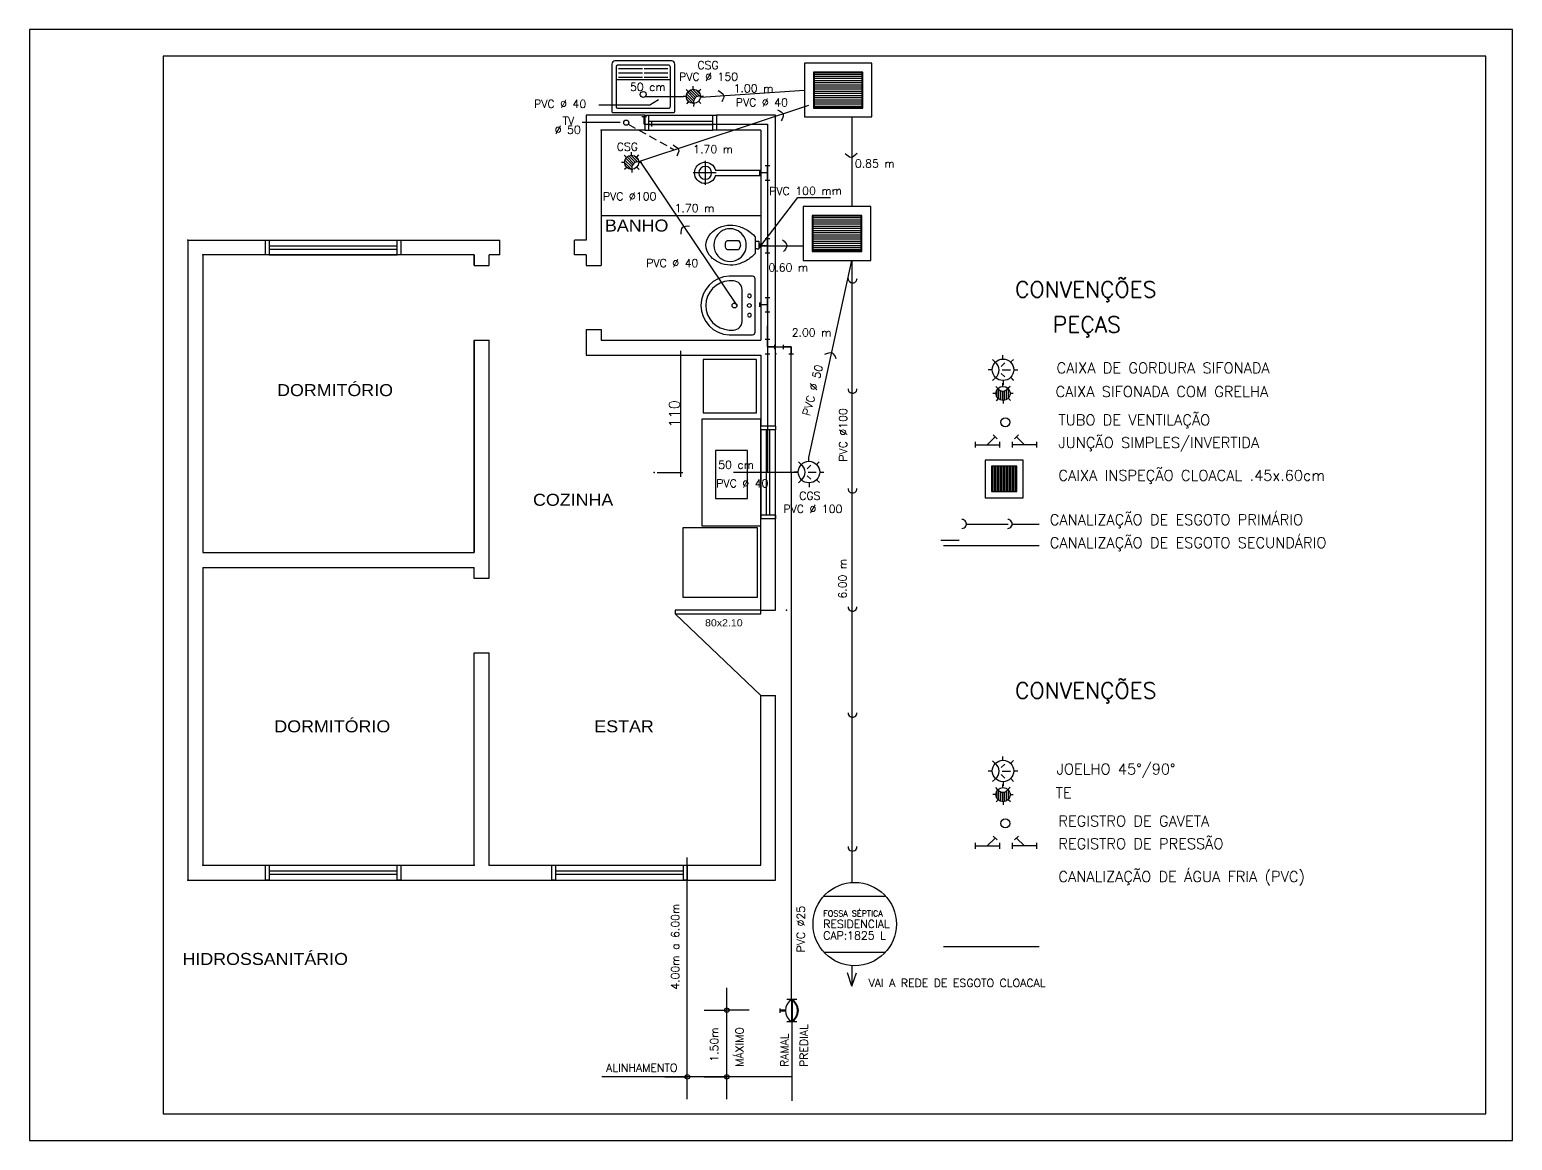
# Model space of a CAD drawing. Extents: x -6702 to 814, y 5971 to 8281.
# Drawn here: x -6695 to -5305, y 5971 to 7013 of the extents above; entities that cross this region are included whole.
import ezdxf

# ---------------------------------------------------------------- set-up
doc = ezdxf.new("R2010")
doc.units = 0
doc.header["$LTSCALE"] = 30
doc.header["$MEASUREMENT"] = 0
for name, pattern in [('ACAD_ISO03W100', [30, 12, -18]), ('DASHED2', [0.375, 0.25, -0.125]), ('TRACEJAD', [1, 0.3, -0.4, 0.3])]:
    doc.linetypes.add(name, pattern=pattern)
doc.layers.get('0').update_dxf_attribs({"color": 1, "linetype": 'CONTINUOUS'})
doc.layers.get('DEFPOINTS').update_dxf_attribs({"linetype": 'CONTINUOUS'})
for name, color, linetype in [('ABERTURAS', 1, 'CONTINUOUS'), ('AGUA', 2, 'CONTINUOUS'), ('BEIRAL', 7, 'TRACEJAD'), ('COTA', 1, 'CONTINUOUS'), ('EQUIP', 7, 'CONTINUOUS'), ('EQUIP_I', 1, 'CONTINUOUS'), ('ESG-CANO', 3, 'CONTINUOUS'), ('ESQUADRIA', 2, 'CONTINUOUS'), ('FOLHA', 7, 'CONTINUOUS'), ('HID1', 7, 'CONTINUOUS'), ('HID3', 2, 'CONTINUOUS'), ('ISOMETRI', 5, 'CONTINUOUS'), ('LINVISTA', 13, 'CONTINUOUS'), ('PAREDE', 6, 'CONTINUOUS'), ('PAREDES', 3, 'CONTINUOUS'), ('REG60-100', 1, 'CONTINUOUS'), ('TEXTOS', 2, 'CONTINUOUS'), ('UNIDADE', 4, 'CONTINUOUS')]:
    doc.layers.add(name, color=color, linetype=linetype)
doc.styles.add('REGUA120', font='simplex.shx')
doc.styles.add('REGUA60', font='simplex.shx')
doc.styles.add('REGUA80', font='simplex.shx')
doc.styles.add('ROMAN', font='ROMAN')

# ---------------------------------------------------------------- blocks, each defined once
blk = doc.blocks.new('A$C4FC90704')
at = {"layer": 'HID1', "linetype": 'Continuous', "ltscale": 2.204724}
for p, q in [((5.9, 29.5), (5.9, 5.9)), ((29.5, 29.5), (5.9, 29.5)), ((7.2, 5.9), (7.2, 29.5)), ((8.6, 5.9), (8.6, 29.5)), ((10, 5.9), (10, 29.5)), ((11.4, 5.9), (11.4, 29.5)), ((12.8, 5.9), (12.8, 29.5)), ((14.2, 5.9), (14.2, 29.5)), ((15.6, 5.9), (15.6, 29.5)), ((17, 5.9), (17, 29.5)), ((18.4, 5.9), (18.4, 29.5)), ((19.8, 5.9), (19.8, 29.5)), ((21.2, 5.9), (21.2, 29.5)), ((22.6, 5.9), (22.6, 29.5)), ((24, 5.9), (24, 29.5)), ((25.4, 5.9), (25.4, 29.5)), ((26.8, 5.9), (26.8, 29.5)), ((28.2, 5.9), (28.2, 29.5)), ((29.5, 5.9), (29.5, 29.5)), ((5.9, 5.9), (29.5, 5.9))]:
    blk.add_line(p, q, dxfattribs=at)
at = {"layer": 'HID3', "linetype": 'Continuous', "ltscale": 2.204724}
for p, q in [((0, 35.4), (0, 0)), ((35.4, 35.4), (0, 35.4)), ((35.4, 0), (35.4, 35.4)), ((0, 0), (35.4, 0))]:
    blk.add_line(p, q, dxfattribs=at)
blk = doc.blocks.new('A$C7C7C5568')
at = {"layer": 'HID1', "linetype": 'Continuous', "ltscale": 3.149606}
for p, q in [((4.8, 14.1), (2.8, 16.1)), ((9.5, 16.2), (9.5, 19.1)), ((14.2, 14.4), (16.3, 16.4)), ((14.4, 14.2), (14.4, 4.9)), ((2.9, 9.5), (0, 9.5)), ((5.1, 4.7), (3.1, 2.7)), ((3.7, 12.5), (3.7, 6.6)), ((5.5, 13.2), (5.5, 4.4)), ((7.3, 11.6), (7.3, 3.3)), ((9.1, 11.6), (9.1, 2.9)), ((9.9, 2.9), (9.9, 0)), ((10.8, 11.6), (10.8, 3)), ((12.6, 12.6), (12.6, 3.6)), ((14.5, 5), (16.6, 2.9)), ((16.2, 10.9), (16.2, 8.2)), ((16.3, 9.7), (19.2, 9.7))]:
    blk.add_line(p, q, dxfattribs=at)
blk.add_arc((9.4, 17.2), 5.54, 213.6462, 329.8203, dxfattribs=at)
at = {"layer": 'HID3', "linetype": 'Continuous', "ltscale": 3.149606}
blk.add_circle((9.7, 9.5), 6.65, dxfattribs=at)
blk = doc.blocks.new('A$C5DCB3E14')
at = {"layer": 'HID1', "linetype": 'Continuous', "ltscale": 3.149606}
for p, q in [((6.6, 21), (4, 23.6)), ((12.3, 17.1), (15.7, 20.5)), ((13.8, 24), (13.8, 27.7)), ((21, 21.1), (23.6, 23.7)), ((24, 14), (27.7, 14)), ((3.7, 13.8), (0, 13.8)), ((6.8, 6.6), (4.1, 4)), ((12.3, 10.6), (15.7, 7.3)), ((13, 13.9), (20.8, 13.9)), ((14, 3.7), (14, 0)), ((21.1, 6.8), (23.7, 4.1))]:
    blk.add_line(p, q, dxfattribs=at)
blk.add_arc((1.3, 13.7), 9, 307.8153, 53.408, dxfattribs=at)
at = {"layer": 'HID3', "linetype": 'Continuous', "ltscale": 3.149606}
blk.add_circle((13.9, 14), 10.1, dxfattribs=at)
blk = doc.blocks.new('SACHS__2')
at = {"layer": 'EQUIP', "color": 0, "linetype": 'ByBlock'}
for p, q in [((42.3, 2.4), (0, 2.4)), ((0, 2.4), (0, -2.4)), ((42.3, -2.4), (0, -2.4))]:
    blk.add_line(p, q, dxfattribs=at)
blk.add_arc((52, 0), 10, 193.8865, 166.1135, dxfattribs=at)
at = {"layer": 'EQUIP_I'}
for p, q in [((41.6, 0), (63.2, 0)), ((52, 11.2), (52, -11.2))]:
    blk.add_line(p, q, dxfattribs=at)
blk.add_circle((52, 0), 6, dxfattribs=at)
blk = doc.blocks.new('SAL60CS2')
at = {"layer": 'EQUIP', "color": 0, "linetype": 'ByBlock'}
blk.add_lwpolyline([(-27.5, -24.4), (-27.5, -2.6, -0.369445), (-24.9, 0), (0, 0), (24.9, 0, -0.369445), (27.5, -2.6), (27.5, -24.4, -0.40213), (0, -51, -0.40213)], format="xyb", close=True, dxfattribs=at)
at = {"layer": 'EQUIP_I'}
for points in [[(0, -12.4), (14.9, -12.4, -0.410423), (23, -20.3), (23, -24.4, -0.401806), (0, -46.4, -0.401806), (-23, -24.4), (-23, -20.3, -0.410423), (-14.9, -12.4)], [(0, -3.8, 1), (0, -7.3, 1)], [(0, -21.7, 1), (0, -17.2, 1)]]:
    blk.add_lwpolyline(points, format="xyb", close=True, dxfattribs=at)
for centre in [(-9, -5.5), (9, -5.5)]:
    blk.add_circle(centre, 1.75, dxfattribs=at)
blk = doc.blocks.new('SAP7S__2')
at = {"layer": 'EQUIP', "color": 0, "linetype": 'ByBlock'}
blk.add_lwpolyline([(-4.4, -13), (-6.9, -13), (-7.4, -13, 0.207706), (-8.2, -13.3, 0.059368), (-13.2, -19, 0.082654), (-17.8, -29, 0.104255), (-18.6, -39, 0.107708), (-15.2, -49, 0.088187), (-9, -56, 0.163426), (0, -59, 0.163426), (9, -56, 0.088187), (15.2, -49, 0.107708), (18.6, -39, 0.104255), (17.8, -29, 0.082654), (13.2, -19, 0.059368), (8.2, -13.3, 0.207706), (7.4, -13), (6.9, -13), (4.4, -13, -0.380199), (3.6, -12.2), (3.6, -11.1, -0.087349), (3.7, -10.7, 0.172037), (3.7, -9.8, 0.102747), (3.6, -9.6, 0.167994), (3.1, -9.5), (0, -9.5), (-3.2, -9.5, 0.167994), (-3.6, -9.6, 0.102747), (-3.7, -9.8, 0.172037), (-3.7, -10.7, -0.087349), (-3.6, -11.1), (-3.6, -12.2, -0.380199)], format="xyb", close=True, dxfattribs=at)
at = {"layer": 'EQUIP_I'}
blk.add_line((4.4, -13), (-4.4, -13), dxfattribs=at)
for points in [[(0, -21.2, -0.268395), (13.3, -29, -0.179674), (15.1, -39, -0.170707), (10, -48, -0.179561), (0, -51.7, -0.179561), (-10, -48, -0.170707), (-15.1, -39, -0.179674), (-13.3, -29, -0.268395)], [(-3, -40.3, 0.183333), (3, -40.3, 0.302776), (4.4, -38), (4.4, -28.4, 0.370787), (-4.5, -28.4), (-4.5, -38, 0.302776)]]:
    blk.add_lwpolyline(points, format="xyb", close=True, dxfattribs=at)
blk = doc.blocks.new('SAT13S_2')
at = {"layer": 'EQUIP', "color": 0, "linetype": 'ByBlock'}
blk.add_lwpolyline([(-26.5, -48.5), (26.5, -48.5, 0.414214), (29.5, -45.5), (29.5, -1, 0.414214), (28.5, 0), (-28.5, 0, 0.414214), (-29.5, -1), (-29.5, -45.5, 0.414214)], format="xyb", close=True, dxfattribs=at)
at = {"layer": 'EQUIP_I'}
for points in [[(25.5, -27.7), (25.5, -6, 0.414214), (23.5, -4), (-23.5, -4, 0.414214), (-25.5, -6), (-25.5, -27.7)], [(-25.5, -27.8), (-25.5, -29.7, 0.414214), (-24.5, -30.6), (-23.2, -30.6), (23.1, -30.6), (24.5, -30.6, 0.414214), (25.5, -29.7), (25.5, -27.8)], [(-25.5, -30.5), (-25.5, -42.5, 0.414214), (-23.5, -44.5)], [(-23.5, -44.5), (23.5, -44.5, 0.414214), (25.5, -42.5), (25.5, -30.5, 0.414214)], [(-23.2, -33), (-0.9, -33, 0.414214)], [(-23.2, -37), (-0.9, -37, 0.414214)], [(-23.2, -41), (-0.9, -41, 0.414214)], [(0.8, -33), (23.1, -33, 0.414214)], [(0.8, -37), (23.1, -37, 0.414214)], [(0.8, -41), (23.1, -41, 0.414214)]]:
    blk.add_lwpolyline(points, format="xyb", dxfattribs=at)
blk.add_circle((0, -17), 2.8, dxfattribs=at)
blk = doc.blocks.new('A$C16526772')
at = {"layer": 'AGUA', "linetype": 'Continuous', "ltscale": 6.299213}
for p, q in [((0, 4.7), (0, 8.9)), ((5.1, 13.7), (9.3, 13.7)), ((5.1, 0), (9.3, 0))]:
    blk.add_line(p, q, dxfattribs=at)
at = {"layer": 'AGUA', "linetype": 'Continuous', "ltscale": 2.047244}
blk.add_line((7.2, 6.8), (0.1, 6.8), dxfattribs=at)
at = {"layer": 'HID3'}
blk.add_line((7.2, 0), (7.2, 13.7), dxfattribs=at)
blk.add_arc((-10.8, -24.5), 32, 55.713, 55.8057, dxfattribs=at)

msp = doc.modelspace()

# ---------------------------------------------------------------- linework, layer by layer
at = {"linetype": 'ByBlock', "ltscale": 2}
for p in [(-6546.337, 6815.342), (-6546.337, 6815.342), (-6532.337, 6801.342), (-6532.337, 6801.342), (-6532.337, 6229.342), (-6532.337, 6229.342), (-6277.837, 6229.342), (-6263.837, 6229.342), (-6546.337, 6215.342), (-6546.337, 6215.342)]:
    msp.add_point(p, dxfattribs=at)
at = {"layer": 'ABERTURAS', "ltscale": 2}
for p, q in [((-6277.837, 6498.342), (-6278.637, 6498.342)), ((-6009.337, 6468.342), (-6089.336, 6468.342)), ((-6089.336, 6468.342), (-6089.336, 6465.009)), ((-6089.336, 6465.009), (-6009.337, 6465.009)), ((-6089.336, 6465.009), (-6009.337, 6388.342)), ((-6009.337, 6465.009), (-6009.337, 6468.342)), ((-6009.337, 6465.009), (-6009.337, 6465.009))]:
    msp.add_line(p, q, dxfattribs=at)
at = {"layer": 'AGUA', "linetype": 'Continuous', "ltscale": 6.299213}
for p, q in [((-6120.64, 6931.141), (-6116.429, 6931.141)), ((-6111.691, 6926.024), (-6111.691, 6921.812)), ((-6005.015, 6722.362, -31.587), (-6000.803, 6722.362, -31.587)), ((-5996.065, 6713.034, -31.587), (-5996.065, 6717.245, -31.587)), ((-5987.918, 6713.033, -94.762), (-5987.918, 6717.245, -94.762)), ((-6000.803, 6708.296, -31.587), (-6005.015, 6708.296, -31.587)), ((-5978.695, 6708.296, -94.762), (-5982.906, 6708.296, -94.762))]:
    msp.add_line(p, q, dxfattribs=at)
at = {"layer": 'AGUA', "linetype": 'Continuous', "ltscale": 2.047244}
for p, q in [((-6118.535, 6923.918), (-6118.535, 6931.035)), ((-6002.909, 6715.139, -31.587), (-6002.909, 6722.257, -31.587)), ((-5980.8, 6715.139, -94.762), (-5987.918, 6715.139, -94.762)), ((-5980.8, 6715.139, -94.762), (-5980.8, 6708.296, -94.762))]:
    msp.add_line(p, q, dxfattribs=at)
at = {"layer": 'AGUA', "linetype": 'Continuous', "ltscale": 3.937008}
for p, q in [((-6118.535, 6923.918), (-6002.909, 6923.918)), ((-6002.909, 6923.918, -31.587), (-6002.909, 6597.342, -31.587)), ((-6002.909, 6715.139, 84.233), (-6002.909, 6734.889, 84.233)), ((-6002.909, 6715.139, -31.587), (-5980.8, 6715.139, -31.587)), ((-5980.8, 6597.679, 21.058), (-5980.8, 6715.139, 21.058))]:
    msp.add_line(p, q, dxfattribs=at)
at = {"layer": 'BEIRAL', "color": 1, "linetype": 'ACAD_ISO03W100', "ltscale": 2}
msp.add_line((-6106.251, 6707.342), (-6082.251, 6707.342), dxfattribs=at)
at = {"layer": 'BEIRAL', "color": 1, "linetype": 'Continuous', "ltscale": 2}
for p, q in [((-6084.251, 6593.342), (-6084.251, 6711.342)), ((-6106.251, 6597.342), (-6082.251, 6597.342))]:
    msp.add_line(p, q, dxfattribs=at)
at = {"layer": 'BEIRAL', "color": 1, "linetype": 'ACAD_ISO03W100', "ltscale": 2}
for p in [(-6158.826, 6918.342), (-6084.251, 6707.342), (-6109.251, 6597.342), (-5985.188, 6468.342)]:
    msp.add_point(p, dxfattribs=at)
at = {"layer": 'COTA'}
msp.add_line((-6141.069, 6925.68), (-6176.531, 6925.68), dxfattribs=at)
at = {"layer": 'COTA', "linetype": 'DASHED2'}
msp.add_line((-6133.4, 6923.9), (-6090.315, 6900.005), dxfattribs=at)
at = {"layer": 'COTA', "linetype": 'ByBlock', "ltscale": 2}
msp.add_line((-5995.337, 6557.342, -59.999), (-5995.337, 6553.842, -59.999), dxfattribs=at)
at = {"layer": 'COTA', "ltscale": 2}
for p, q in [((-6470.086, 6229.342), (-6350.088, 6229.342)), ((-6201.586, 6229.342), (-6081.588, 6229.342))]:
    msp.add_line(p, q, dxfattribs=at)
at = {"layer": 'COTA', "linetype": 'Continuous', "ltscale": 3.937008}
for p, q in [((-6078.088, 6009.835, 44.759), (-6078.088, 6236.4, 44.759)), ((-6099.146, 6215.342, 44.759), (-6078.088, 6215.342, 44.759)), ((-6041.106, 6009.835, 44.759), (-6041.106, 6114.345, 44.759)), ((-6062.165, 6093.286, 44.759), (-6041.106, 6093.286, 44.759)), ((-6020.048, 6093.286, 44.759), (-6041.106, 6093.286, 44.759)), ((-5979.516, 6030.893, 44.759), (-6158.193, 6030.893, 44.759)), ((-6099.146, 6030.893, 44.759), (-6078.088, 6030.893, 44.759)), ((-6057.03, 6030.893, 44.759), (-6078.088, 6030.893, 44.759)), ((-6062.165, 6030.893, 44.759), (-6041.106, 6030.893, 44.759)), ((-6020.048, 6030.893, 44.759), (-6041.106, 6030.893, 44.759))]:
    msp.add_line(p, q, dxfattribs=at)
at = {"layer": 'COTA'}
msp.add_circle((-6135.298, 6925.385), 2.41, dxfattribs=at)
at = {"layer": 'DEFPOINTS', "color": 0, "linetype": 'ByBlock', "ltscale": 2}
for p in [(-5995.337, 6932.342), (-6009.337, 6918.342), (-6009.337, 6918.342), (-6172.826, 6815.342), (-6158.826, 6815.342), (-5995.337, 6815.342), (-6277.837, 6801.342), (-6277.837, 6801.342), (-6263.837, 6801.342), (-6263.837, 6801.342), (-6172.826, 6801.342), (-6009.111, 6708.711), (-6009.111, 6708.711), (-5995.111, 6708.711), (-5995.111, 6708.711), (-5985.188, 6707.342), (-6532.337, 6522.342), (-6514.038, 6522.342), (-6513.227, 6522.342), (-6009.337, 6522.342), (-6009.337, 6522.342), (-6532.337, 6508.342), (-6513.227, 6508.342), (-6009.337, 6478.342), (-6009.337, 6478.342), (-6009.337, 6273.603), (-6009.337, 6229.342), (-6009.337, 6229.342), (-5995.337, 6215.342), (-5995.337, 6215.342)]:
    msp.add_point(p, dxfattribs=at)
at = {"layer": 'EQUIP', "color": 0, "linetype": 'ByBlock'}
msp.add_line((-6158.826, 6838.342), (-6009.337, 6838.342), dxfattribs=at)
at = {"layer": 'EQUIP', "linetype": 'Continuous', "ltscale": 3.149606}
for p, q in [((-5975.388, 6103.457, 44.759), (-5984.771, 6103.457, 44.759)), ((-5982.597, 6101.525, 44.759), (-5984.53, 6099.008, 44.759)), ((-5980.079, 6103.457, 44.759), (-5982.597, 6101.525, 44.759)), ((-5980.079, 6082.399, 44.759), (-5980.079, 6103.457, 44.759)), ((-5977.559, 6101.523, 44.759), (-5980.077, 6103.456, 44.759)), ((-5978.235, 6101.523, 44.759), (-5979.778, 6102.708, 44.759)), ((-5979.778, 6102.708, 44.759), (-5979.77, 6083.155, 44.759)), ((-5976.303, 6099.005, 44.759), (-5978.235, 6101.523, 44.759)), ((-5975.628, 6099.005, 44.759), (-5977.559, 6101.523, 44.759)), ((-5991.089, 6090.802, 44.759), (-5991.089, 6095.035, 44.759)), ((-5986.208, 6092.381, 44.759), (-5991.068, 6092.381, 44.759)), ((-5986.145, 6093.456, 44.759), (-5991.004, 6093.456, 44.759)), ((-5985.745, 6096.076, 44.759), (-5986.159, 6092.93, 44.759)), ((-5986.159, 6092.93, 44.759), (-5985.745, 6089.783, 44.759)), ((-5984.53, 6099.008, 44.759), (-5985.745, 6096.076, 44.759)), ((-5985.745, 6089.783, 44.759), (-5984.531, 6086.851, 44.759)), ((-5976.305, 6086.848, 44.759), (-5975.09, 6089.78, 44.759)), ((-5975.089, 6096.073, 44.759), (-5976.303, 6099.005, 44.759)), ((-5975.629, 6086.848, 44.759), (-5974.414, 6089.78, 44.759)), ((-5974.413, 6096.073, 44.759), (-5975.628, 6099.005, 44.759)), ((-5975.09, 6089.78, 44.759), (-5974.675, 6092.927, 44.759)), ((-5974.675, 6092.927, 44.759), (-5975.089, 6096.073, 44.759)), ((-5974.414, 6089.78, 44.759), (-5973.999, 6092.927, 44.759)), ((-5973.999, 6092.927, 44.759), (-5974.413, 6096.073, 44.759)), ((-5975.388, 6082.399, 44.759), (-5984.771, 6082.399, 44.759)), ((-5984.531, 6086.851, 44.759), (-5982.6, 6084.333, 44.759)), ((-5982.6, 6084.333, 44.759), (-5980.082, 6082.4, 44.759)), ((-5980.079, 6082.399, 44.759), (-5977.561, 6084.331, 44.759)), ((-5979.77, 6083.155, 44.759), (-5978.237, 6084.331, 44.759)), ((-5978.237, 6084.331, 44.759), (-5976.305, 6086.848, 44.759)), ((-5977.561, 6084.331, 44.759), (-5975.629, 6086.848, 44.759))]:
    msp.add_line(p, q, dxfattribs=at)
at = {"layer": 'EQUIP_I'}
for points in [[(-6063.273, 6703.409), (-6063.273, 6653.409), (-6013.273, 6653.409), (-6013.273, 6703.409)], [(-6064.337, 6547.342), (-6009.337, 6547.342), (-6009.337, 6647.342), (-6064.337, 6647.342)], [(-6051.541, 6573.068), (-6021.541, 6573.068), (-6021.541, 6618.068), (-6051.541, 6618.068)], [(-6082.222, 6545.55), (-6082.222, 6480.55), (-6012.222, 6480.55), (-6012.222, 6545.55)]]:
    msp.add_lwpolyline(points, close=True, dxfattribs=at)
at = {"layer": 'ESG-CANO', "linetype": 'Continuous', "ltscale": 3.149606}
for p, q in [((-6081.612, 6949.555), (-6117.122, 6949.551)), ((-6065.724, 6949.307), (-5968.364, 6955.972)), ((-6122.576, 6889.336), (-5964.291, 6941.681)), ((-5923.82, 6930.702), (-5923.82, 6846.656)), ((-6122.576, 6889.336), (-6031.664, 6754.001)), ((-6009.337, 6810.045, -37.645), (-5969.39, 6810.045)), ((-5964.224, 6611.505), (-5923.82, 6796.116)), ((-5923.82, 6796.116), (-5923.82, 6212.99)), ((-5927.413, 6779.313), (-5927.27, 6778.222)), ((-5927.27, 6778.222), (-5926.849, 6777.207)), ((-5926.849, 6777.207), (-5926.18, 6776.335)), ((-5926.18, 6776.335), (-5925.308, 6775.665)), ((-5925.308, 6775.665), (-5924.292, 6775.244)), ((-5924.292, 6775.244), (-5923.202, 6775.101)), ((-5923.202, 6775.101), (-5922.112, 6775.244)), ((-5922.112, 6775.244), (-5921.096, 6775.665)), ((-5921.096, 6775.665), (-5920.224, 6776.335)), ((-5920.224, 6776.335), (-5919.554, 6777.207)), ((-5919.554, 6777.207), (-5919.134, 6778.222)), ((-5919.134, 6778.222), (-5918.99, 6779.313)), ((-5927.487, 6675.906), (-5927.343, 6674.816)), ((-5927.343, 6674.816), (-5926.922, 6673.8)), ((-5926.922, 6673.8), (-5926.253, 6672.928)), ((-5926.253, 6672.928), (-5925.381, 6672.259)), ((-5925.381, 6672.259), (-5924.365, 6671.838)), ((-5924.365, 6671.838), (-5923.275, 6671.694)), ((-5923.275, 6671.694), (-5922.185, 6671.838)), ((-5922.185, 6671.838), (-5921.169, 6672.259)), ((-5921.169, 6672.259), (-5920.297, 6672.928)), ((-5920.297, 6672.928), (-5919.627, 6673.8)), ((-5919.627, 6673.8), (-5919.207, 6674.816)), ((-5919.207, 6674.816), (-5919.063, 6675.906)), ((-5974.252, 6597.535), (-6034.776, 6597.535)), ((-5927.487, 6582.442), (-5927.343, 6581.351)), ((-5927.343, 6581.351), (-5926.922, 6580.336)), ((-5926.922, 6580.336), (-5926.253, 6579.463)), ((-5926.253, 6579.463), (-5925.381, 6578.794)), ((-5925.381, 6578.794), (-5924.365, 6578.373)), ((-5924.365, 6578.373), (-5923.275, 6578.23)), ((-5923.275, 6578.23), (-5922.185, 6578.373)), ((-5922.185, 6578.373), (-5921.169, 6578.794)), ((-5921.169, 6578.794), (-5920.297, 6579.463)), ((-5920.297, 6579.463), (-5919.627, 6580.336)), ((-5919.627, 6580.336), (-5919.207, 6581.351)), ((-5919.207, 6581.351), (-5919.063, 6582.442)), ((-5819.667, 6553.248, 0.022), (-5820.757, 6553.391, 0.022)), ((-5819.667, 6553.248), (-5820.757, 6553.391)), ((-5819.667, 6553.248), (-5819.667, 6553.248, 0.022)), ((-5818.651, 6552.827, 0.022), (-5819.667, 6553.248, 0.022)), ((-5818.651, 6552.827), (-5819.667, 6553.248)), ((-5818.651, 6552.827), (-5818.651, 6552.827, 0.022)), ((-5817.779, 6552.158, 0.022), (-5818.651, 6552.827, 0.022)), ((-5817.779, 6552.158), (-5818.651, 6552.827)), ((-5818.651, 6545.532, 0.022), (-5817.779, 6546.201, 0.022)), ((-5818.651, 6545.532), (-5817.779, 6546.201)), ((-5817.779, 6552.158), (-5817.779, 6552.158, 0.022)), ((-5817.11, 6551.285, 0.022), (-5817.779, 6552.158, 0.022)), ((-5817.11, 6551.285), (-5817.779, 6552.158)), ((-5817.779, 6546.201, 0.022), (-5817.11, 6547.074, 0.022)), ((-5817.779, 6546.201), (-5817.11, 6547.074)), ((-5817.779, 6546.201), (-5817.779, 6546.201, 0.022)), ((-5817.11, 6551.285), (-5817.11, 6551.285, 0.022)), ((-5816.689, 6550.269, 0.022), (-5817.11, 6551.285, 0.022)), ((-5816.689, 6550.269), (-5817.11, 6551.285)), ((-5817.11, 6547.074, 0.022), (-5816.689, 6548.089, 0.022)), ((-5817.11, 6547.074), (-5816.689, 6548.089)), ((-5817.11, 6547.074), (-5817.11, 6547.074, 0.022)), ((-5816.689, 6550.269), (-5816.689, 6550.269, 0.022)), ((-5816.546, 6549.18, 0.022), (-5816.689, 6550.269, 0.022)), ((-5816.546, 6549.18), (-5816.689, 6550.269)), ((-5816.689, 6548.089, 0.022), (-5816.546, 6549.18, 0.022)), ((-5816.689, 6548.089), (-5816.546, 6549.18)), ((-5816.689, 6548.089), (-5816.689, 6548.089, 0.022)), ((-5816.546, 6549.18), (-5816.546, 6549.18, 0.022)), ((-5816.016, 6548.958), (-5777.474, 6548.958)), ((-5776.703, 6553.248, 0.022), (-5777.793, 6553.391, 0.022)), ((-5776.703, 6553.248), (-5777.793, 6553.391)), ((-5776.703, 6553.248), (-5776.703, 6553.248, 0.022)), ((-5775.687, 6552.827, 0.022), (-5776.703, 6553.248, 0.022)), ((-5775.687, 6552.827), (-5776.703, 6553.248)), ((-5775.687, 6552.827), (-5775.687, 6552.827, 0.022)), ((-5774.815, 6552.158, 0.022), (-5775.687, 6552.827, 0.022)), ((-5774.815, 6552.158), (-5775.687, 6552.827)), ((-5775.687, 6545.532, 0.022), (-5774.815, 6546.201, 0.022)), ((-5775.687, 6545.532), (-5774.815, 6546.201)), ((-5774.815, 6552.158), (-5774.815, 6552.158, 0.022)), ((-5774.145, 6551.285, 0.022), (-5774.815, 6552.158, 0.022)), ((-5774.145, 6551.285), (-5774.815, 6552.158)), ((-5774.815, 6546.201, 0.022), (-5774.145, 6547.074, 0.022)), ((-5774.815, 6546.201), (-5774.145, 6547.074)), ((-5774.815, 6546.201), (-5774.815, 6546.201, 0.022)), ((-5774.145, 6551.285), (-5774.145, 6551.285, 0.022)), ((-5773.725, 6550.269, 0.022), (-5774.145, 6551.285, 0.022)), ((-5773.725, 6550.269), (-5774.145, 6551.285)), ((-5774.145, 6547.074, 0.022), (-5773.725, 6548.089, 0.022)), ((-5774.145, 6547.074), (-5773.725, 6548.089)), ((-5774.145, 6547.074), (-5774.145, 6547.074, 0.022)), ((-5773.725, 6550.269), (-5773.725, 6550.269, 0.022)), ((-5773.581, 6549.18, 0.022), (-5773.725, 6550.269, 0.022)), ((-5773.581, 6549.18), (-5773.725, 6550.269)), ((-5773.725, 6548.089, 0.022), (-5773.581, 6549.18, 0.022)), ((-5773.725, 6548.089), (-5773.581, 6549.18)), ((-5773.725, 6548.089), (-5773.725, 6548.089, 0.022)), ((-5773.684, 6548.958), (-5748.41, 6548.958)), ((-5773.581, 6549.18), (-5773.581, 6549.18, 0.022)), ((-5840.441, 6533.856), (-5823.382, 6533.856)), ((-5820.757, 6544.968, 0.022), (-5819.667, 6545.111, 0.022)), ((-5820.757, 6544.968), (-5819.667, 6545.111)), ((-5819.667, 6545.111, 0.022), (-5818.651, 6545.532, 0.022)), ((-5819.667, 6545.111), (-5818.651, 6545.532)), ((-5819.667, 6545.111), (-5819.667, 6545.111, 0.022)), ((-5818.651, 6545.532), (-5818.651, 6545.532, 0.022)), ((-5777.793, 6544.968, 0.022), (-5776.703, 6545.111, 0.022)), ((-5777.793, 6544.968), (-5776.703, 6545.111)), ((-5776.703, 6545.111, 0.022), (-5775.687, 6545.532, 0.022)), ((-5776.703, 6545.111), (-5775.687, 6545.532)), ((-5776.703, 6545.111), (-5776.703, 6545.111, 0.022)), ((-5775.687, 6545.532), (-5775.687, 6545.532, 0.022)), ((-5927.487, 6471.619), (-5927.343, 6470.529)), ((-5927.343, 6470.529), (-5926.922, 6469.514)), ((-5926.922, 6469.514), (-5926.253, 6468.641)), ((-5926.253, 6468.641), (-5925.381, 6467.972)), ((-5925.381, 6467.972), (-5924.365, 6467.551)), ((-5924.365, 6467.551), (-5923.275, 6467.408)), ((-5923.275, 6467.408), (-5922.185, 6467.551)), ((-5922.185, 6467.551), (-5921.169, 6467.972)), ((-5921.169, 6467.972), (-5920.297, 6468.641)), ((-5920.297, 6468.641), (-5919.627, 6469.514)), ((-5919.627, 6469.514), (-5919.207, 6470.529)), ((-5919.207, 6470.529), (-5919.063, 6471.619)), ((-5927.487, 6372.185), (-5927.343, 6371.095)), ((-5927.343, 6371.095), (-5926.922, 6370.08)), ((-5926.922, 6370.08), (-5926.253, 6369.207)), ((-5926.253, 6369.207), (-5925.381, 6368.538)), ((-5925.381, 6368.538), (-5924.365, 6368.117)), ((-5924.365, 6368.117), (-5923.275, 6367.974)), ((-5923.275, 6367.974), (-5922.185, 6368.117)), ((-5922.185, 6368.117), (-5921.169, 6368.538)), ((-5921.169, 6368.538), (-5920.297, 6369.207)), ((-5920.297, 6369.207), (-5919.627, 6370.08)), ((-5919.627, 6370.08), (-5919.207, 6371.095)), ((-5919.207, 6371.095), (-5919.063, 6372.185)), ((-5927.487, 6246.676), (-5927.343, 6245.586)), ((-5927.343, 6245.586), (-5926.922, 6244.57)), ((-5926.922, 6244.57), (-5926.253, 6243.698)), ((-5926.253, 6243.698), (-5925.381, 6243.029)), ((-5925.381, 6243.029), (-5924.365, 6242.608)), ((-5924.365, 6242.608), (-5923.275, 6242.464)), ((-5923.275, 6242.464), (-5922.185, 6242.608)), ((-5922.185, 6242.608), (-5921.169, 6243.029)), ((-5921.169, 6243.029), (-5920.297, 6243.698)), ((-5920.297, 6243.698), (-5919.627, 6244.57)), ((-5919.627, 6244.57), (-5919.207, 6245.586)), ((-5919.207, 6245.586), (-5919.063, 6246.676)), ((-5923.82, 6135.049), (-5923.82, 6115.782))]:
    msp.add_line(p, q, dxfattribs=at)
at = {"layer": 'ESG-CANO', "linetype": 'Continuous', "ltscale": 15.748032}
for p, q in [((-5748.262, 6528.787), (-5837.982, 6528.787)), ((-5748.262, 6152.676), (-5837.982, 6152.676))]:
    msp.add_line(p, q, dxfattribs=at)
at = {"layer": 'ESQUADRIA'}
for p, q in [((-6117.836, 6932.342, -112.379), (-6054.337, 6932.342, -112.379)), ((-6114.336, 6932.342, 52.379), (-6114.336, 6918.342, 52.379)), ((-6114.336, 6926.741), (-6054.337, 6926.741)), ((-6114.336, 6923.742), (-6054.337, 6923.742)), ((-6117.836, 6918.342), (-6054.337, 6918.342)), ((-6470.086, 6809.842, 67.619), (-6350.088, 6809.842, 67.619)), ((-6470.086, 6806.842, 67.619), (-6350.088, 6806.842, 67.619)), ((-6009.337, 6557.343), (-6009.337, 6637.342)), ((-6003.837, 6557.343), (-6003.837, 6637.342)), ((-6000.837, 6557.343), (-6000.837, 6637.342)), ((-5995.337, 6557.343), (-5995.337, 6637.342)), ((-6470.086, 6223.842, 112.379), (-6350.088, 6223.842, 112.379)), ((-6470.086, 6220.842, 112.379), (-6350.088, 6220.842, 112.379)), ((-6201.586, 6223.842, 112.379), (-6081.588, 6223.842, 112.379)), ((-6201.586, 6220.842, 112.379), (-6081.588, 6220.842, 112.379))]:
    msp.add_line(p, q, dxfattribs=at)
at = {"layer": 'ESQUADRIA', "flags": 128}
for points, elevation in [([(-6050.837, 6918.342), (-6054.337, 6918.342), (-6054.337, 6932.342), (-6050.837, 6932.342)], -112.379), ([(-6473.586, 6815.342), (-6470.086, 6815.342), (-6470.086, 6801.342), (-6473.586, 6801.342), (-6473.586, 6815.342)], -44.759), ([(-6346.588, 6229.342), (-6346.588, 6215.342), (-6350.088, 6215.342), (-6350.088, 6229.342), (-6346.588, 6229.342)], 44.759), ([(-6078.088, 6229.342), (-6078.088, 6215.342), (-6081.588, 6215.342), (-6081.588, 6229.342), (-6078.088, 6229.342)], 44.759)]:
    msp.add_lwpolyline(points, dxfattribs=dict(at, elevation=elevation))
for points in [[(-6346.588, 6815.342), (-6346.588, 6801.342), (-6350.088, 6801.342), (-6350.088, 6815.342), (-6346.588, 6815.342)], [(-5995.337, 6640.842), (-5995.337, 6637.342), (-6009.337, 6637.342), (-6009.337, 6640.842)], [(-5995.337, 6553.843), (-5995.337, 6557.343), (-6009.337, 6557.343), (-6009.337, 6553.843)], [(-6473.586, 6229.342), (-6470.086, 6229.342), (-6470.086, 6215.342), (-6473.586, 6215.342), (-6473.586, 6229.342)], [(-6205.086, 6229.342), (-6201.586, 6229.342), (-6201.586, 6215.342), (-6205.086, 6215.342), (-6205.086, 6229.342)]]:
    msp.add_lwpolyline(points, dxfattribs=at)
at = {"layer": 'FOLHA', "color": 1}
for p, q in [((-5304.795, 7012.598), (-6694.53, 7012.598)), ((-6694.53, 7012.598), (-6694.53, 5971.272)), ((-5304.795, 5971.272), (-5304.795, 7012.598)), ((-6694.53, 5971.272), (-5304.795, 5971.272))]:
    msp.add_line(p, q, dxfattribs=at)
at = {"layer": 'FOLHA'}
for p, q in [((-5329.795, 6987.598), (-6569.53, 6987.598)), ((-6569.53, 6987.598), (-6569.53, 5996.272)), ((-5329.795, 5996.272), (-5329.795, 6987.598)), ((-6569.53, 5996.272), (-5329.795, 5996.272))]:
    msp.add_line(p, q, dxfattribs=at)
at = {"layer": 'HID1', "color": 1}
for p, q in [((-5913.612, 6972.818), (-5959.94, 6972.818)), ((-5959.94, 6972.818), (-5959.94, 6939.125)), ((-5914.196, 6972.229), (-5959.351, 6972.229)), ((-5959.351, 6972.229), (-5959.351, 6939.71)), ((-5959.351, 6971.007), (-5914.196, 6971.007)), ((-5959.351, 6969.001), (-5914.196, 6969.001)), ((-5959.351, 6966.995), (-5914.196, 6966.995)), ((-5959.351, 6964.989), (-5914.196, 6964.989)), ((-5959.351, 6962.983), (-5914.196, 6962.983)), ((-5914.196, 6939.71), (-5914.196, 6972.229)), ((-5913.612, 6939.125), (-5913.612, 6972.818)), ((-5959.351, 6960.978), (-5914.196, 6960.978)), ((-5959.351, 6958.972), (-5914.196, 6958.972)), ((-5959.351, 6956.966), (-5914.196, 6956.966)), ((-5959.351, 6954.96), (-5914.196, 6954.96)), ((-5959.351, 6952.954), (-5914.196, 6952.954)), ((-5959.351, 6950.949), (-5914.196, 6950.949)), ((-5959.351, 6948.943), (-5914.196, 6948.943)), ((-6160.911, 6942.089), (-6113.294, 6941.959)), ((-6113.294, 6941.959), (-6105.257, 6947.047)), ((-5959.94, 6939.125), (-5913.612, 6939.125)), ((-5959.351, 6946.937), (-5914.196, 6946.937)), ((-5959.351, 6944.931), (-5914.196, 6944.931)), ((-5959.351, 6942.925), (-5914.196, 6942.925)), ((-5959.351, 6940.92), (-5914.196, 6940.92)), ((-5959.351, 6939.71), (-5914.196, 6939.71)), ((-6009.337, 6810.045, -37.623), (-5974.621, 6855.171)), ((-5974.621, 6855.171), (-5943.874, 6855.171)), ((-5914.638, 6838.233), (-5960.967, 6838.233)), ((-5960.967, 6838.233), (-5960.967, 6804.54)), ((-5915.223, 6837.643), (-5960.377, 6837.643)), ((-5960.377, 6837.643), (-5960.377, 6805.124)), ((-5915.223, 6805.124), (-5915.223, 6837.643)), ((-5914.638, 6804.54), (-5914.638, 6838.233)), ((-5960.377, 6836.421), (-5915.223, 6836.421)), ((-5960.377, 6834.415), (-5915.223, 6834.415)), ((-5960.377, 6832.409), (-5915.223, 6832.409)), ((-5960.377, 6830.404), (-5915.223, 6830.404)), ((-5960.377, 6828.398), (-5915.223, 6828.398)), ((-5960.377, 6826.392), (-5915.223, 6826.392)), ((-5960.377, 6824.386), (-5915.223, 6824.386)), ((-5960.377, 6822.38), (-5915.223, 6822.38)), ((-5960.377, 6820.375), (-5915.223, 6820.375)), ((-5960.377, 6818.369), (-5915.223, 6818.369)), ((-5960.377, 6816.363), (-5915.223, 6816.363)), ((-5960.377, 6814.357), (-5915.223, 6814.357)), ((-5960.377, 6812.351), (-5915.223, 6812.351)), ((-5960.377, 6810.346), (-5915.223, 6810.346)), ((-5960.967, 6804.54), (-5914.638, 6804.54)), ((-5960.377, 6808.34), (-5915.223, 6808.34)), ((-5960.377, 6806.334), (-5915.223, 6806.334)), ((-5960.377, 6805.124), (-5915.223, 6805.124))]:
    msp.add_line(p, q, dxfattribs=at)
at = {"layer": 'HID1', "linetype": 'Continuous', "ltscale": 3.149606}
for p, q in [((-5774.965, 6686.487), (-5772.331, 6683.852)), ((-5796.892, 6623.491), (-5789.547, 6630.836)), ((-5791.334, 6632.623), (-5787.76, 6629.049)), ((-5767.7, 6632.623), (-5771.274, 6629.049)), ((-5762.142, 6623.491), (-5769.487, 6630.836)), ((-5808.265, 6626.177), (-5808.265, 6620.806)), ((-5808.265, 6623.491), (-5785.519, 6623.491)), ((-5785.519, 6626.177), (-5785.519, 6620.806)), ((-5773.515, 6626.177), (-5773.515, 6620.806)), ((-5750.769, 6623.491), (-5773.515, 6623.491)), ((-5750.769, 6626.177), (-5750.769, 6620.806)), ((-5774.965, 6310.375), (-5772.331, 6307.74)), ((-5796.892, 6247.379), (-5789.547, 6254.724)), ((-5791.334, 6256.511), (-5787.76, 6252.937)), ((-5767.7, 6256.511), (-5771.274, 6252.937)), ((-5762.142, 6247.379), (-5769.487, 6254.724)), ((-5808.265, 6250.065), (-5808.265, 6244.694)), ((-5808.265, 6247.379), (-5785.519, 6247.379)), ((-5785.519, 6250.065), (-5785.519, 6244.694)), ((-5773.515, 6250.065), (-5773.515, 6244.694)), ((-5750.769, 6247.379), (-5773.515, 6247.379)), ((-5750.769, 6250.065), (-5750.769, 6244.694))]:
    msp.add_line(p, q, dxfattribs=at)
at = {"layer": 'HID1'}
for p, q in [((-5950.751, 6200.304), (-5892.322, 6200.304)), ((-5950.104, 6147.736), (-5892.322, 6147.736))]:
    msp.add_line(p, q, dxfattribs=at)
at = {"layer": 'HID1', "linetype": 'Continuous', "ltscale": 3.149606}
for centre in [(-5779.938, 6644.55), (-5779.938, 6268.438)]:
    msp.add_circle(centre, 4.239, dxfattribs=at)
at = {"layer": 'HID1'}
msp.add_circle((-5921.213, 6174.02, 0.011), 39.058, dxfattribs=at)
at = {"layer": 'HID3', "linetype": 'Continuous', "ltscale": 1.574803}
for p, q in [((-5905.189, 6981.242), (-5968.364, 6981.242)), ((-5968.364, 6981.242), (-5968.364, 6930.702)), ((-5905.189, 6930.702), (-5905.189, 6981.242)), ((-5968.364, 6930.702), (-5905.189, 6930.702)), ((-5906.215, 6846.656), (-5969.39, 6846.656)), ((-5969.39, 6846.656), (-5969.39, 6796.116)), ((-5906.215, 6796.116), (-5906.215, 6846.656)), ((-5969.39, 6796.116), (-5906.215, 6796.116))]:
    msp.add_line(p, q, dxfattribs=at)
at = {"layer": 'HID3'}
for p, q in [((-5961.513, 6855.775), (-5961.513, 6855.775)), ((-5991.855, 6715.139, -31.587), (-5980.8, 6715.139, -31.587)), ((-5980.8, 6597.679, 21.058), (-5980.8, 6171.114, 21.058)), ((-5980.8, 6171.114, 21.058), (-5980.8, 6103.457, 21.058)), ((-5980.079, 6082.399, 44.759), (-5980.079, 6008.231, 44.759))]:
    msp.add_line(p, q, dxfattribs=at)
at = {"layer": 'ISOMETRI', "color": 51, "linetype": 'Continuous', "ltscale": 3.937008}
for p, q in [((-6065.442, 6931.815, 94.762), (-6065.442, 6931.815, 221.112)), ((-5923.82, 6115.782), (-5927.825, 6128.484)), ((-5923.82, 6115.782), (-5919.403, 6128.347))]:
    msp.add_line(p, q, dxfattribs=at)
at = {"layer": 'ISOMETRI', "color": 51, "linetype": 'Continuous', "ltscale": 2.047244}
msp.add_line((-5996.065, 6715.139, -31.587), (-6002.909, 6715.139, -31.587), dxfattribs=at)
at = {"layer": 'ISOMETRI', "color": 51, "linetype": 'Continuous', "ltscale": 3.937008}
for centre in [(-6041.106, 6093.286, 44.759), (-6078.088, 6030.893, 44.759), (-6041.106, 6030.893, 44.759)]:
    msp.add_circle(centre, 2.106, dxfattribs=at)
at = {"layer": 'LINVISTA'}
for p, q in [((-6470.086, 6815.342, -44.759), (-6350.088, 6815.342)), ((-6470.086, 6801.342), (-6350.088, 6801.342)), ((-6009.337, 6637.341), (-6009.337, 6557.342)), ((-6470.086, 6215.342, 44.759), (-6350.088, 6215.342, 44.759)), ((-6201.586, 6215.342, 44.759), (-6081.588, 6215.342, 44.759))]:
    msp.add_line(p, q, dxfattribs=at)
at = {"layer": 'PAREDE'}
msp.add_point((-5995.111, 6708.711), dxfattribs=at)
msp.add_point((-5995.111, 6708.711), dxfattribs=at)
at = {"layer": 'PAREDES'}
for p, q in [((-6172.826, 6932.342), (-6172.826, 6815.342)), ((-6117.836, 6932.342), (-6172.826, 6932.342)), ((-6117.836, 6932.342, 52.379), (-6117.836, 6918.342, 52.379)), ((-5995.337, 6932.342), (-6050.837, 6932.342)), ((-6050.837, 6932.342, 52.379), (-6050.837, 6918.342, 52.379)), ((-5995.337, 6640.842), (-5995.337, 6932.342)), ((-6158.826, 6918.342), (-6158.826, 6791.342)), ((-6117.836, 6918.342), (-6158.826, 6918.342)), ((-6009.337, 6918.342), (-6050.837, 6918.342)), ((-6009.337, 6918.342), (-6009.337, 6721.342)), ((-6546.337, 6815.342), (-6546.337, 6215.342)), ((-6546.337, 6815.342), (-6473.586, 6815.342, -44.759)), ((-6346.588, 6815.342), (-6253.837, 6815.342)), ((-6253.837, 6801.342), (-6253.837, 6815.342)), ((-6183.837, 6801.342), (-6183.837, 6815.342)), ((-6172.826, 6815.342), (-6183.837, 6815.342)), ((-6277.837, 6791.342), (-6277.837, 6801.342)), ((-6277.837, 6801.342), (-6277.837, 6791.342)), ((-6263.837, 6791.342), (-6263.837, 6801.342)), ((-6253.837, 6801.342), (-6263.837, 6801.342)), ((-6172.826, 6801.342), (-6183.837, 6801.342)), ((-6172.826, 6801.342), (-6172.826, 6791.342)), ((-6277.837, 6791.342), (-6263.837, 6791.342)), ((-6172.826, 6791.342), (-6158.826, 6791.342)), ((-6172.826, 6731.342), (-6158.826, 6731.342)), ((-6172.826, 6731.342), (-6172.826, 6707.342)), ((-6158.826, 6731.342), (-6158.826, 6721.342)), ((-6277.837, 6721.342), (-6263.837, 6721.342)), ((-6277.837, 6522.342), (-6277.837, 6721.342)), ((-6277.837, 6721.342), (-6277.837, 6522.342)), ((-6263.837, 6498.342), (-6263.837, 6721.342)), ((-6158.826, 6721.342), (-6009.337, 6721.342)), ((-6172.826, 6707.342), (-6009.337, 6707.342)), ((-6009.337, 6707.342), (-6009.337, 6640.841)), ((-5995.337, 6640.842), (-6009.337, 6640.842)), ((-6009.337, 6468.342), (-6009.337, 6553.843)), ((-5995.337, 6553.843), (-6009.337, 6553.843)), ((-5995.337, 6468.342), (-5995.337, 6553.842)), ((-6532.337, 6522.342), (-6277.837, 6522.342)), ((-6532.337, 6508.342), (-6277.837, 6508.342)), ((-6532.337, 6508.342), (-6532.337, 6229.342)), ((-6277.837, 6498.342), (-6277.837, 6508.342)), ((-6277.837, 6498.342), (-6263.837, 6498.342)), ((-6277.837, 6498.342), (-6263.837, 6498.342)), ((-6009.337, 6468.342), (-5995.337, 6468.342)), ((-6277.837, 6428.342), (-6263.837, 6428.342)), ((-6277.837, 6229.342), (-6277.837, 6428.342)), ((-6263.837, 6229.342), (-6263.837, 6428.342)), ((-6009.337, 6388.342), (-5995.337, 6388.342)), ((-6009.337, 6229.342), (-6009.337, 6388.342)), ((-5995.337, 6215.342), (-5995.337, 6388.342)), ((-6532.337, 6229.342), (-6277.837, 6229.342)), ((-6263.837, 6229.342), (-6009.337, 6229.342)), ((-6546.337, 6215.342), (-5995.337, 6215.342))]:
    msp.add_line(p, q, dxfattribs=at)
msp.add_lwpolyline([(-6277.837, 6801.342), (-6532.337, 6801.342), (-6532.337, 6522.342)], dxfattribs=at)
at = {"layer": 'UNIDADE', "ltscale": 2}
for points in [[(-6049.292, 6955.419), (-6044.066, 6951.067), (-6045.808, 6944.975)], [(-5993.511, 6937.522), (-5988.285, 6933.171), (-5990.027, 6927.079)], [(-6091.497, 6904.451), (-6086.271, 6900.1), (-6088.013, 6894.008)], [(-5918.99, 6896.449), (-5924.728, 6892.799), (-5929.999, 6896.316)], [(-6083.972, 6820.785), (-6082.36, 6827.391), (-6076.122, 6828.504)], [(-5988.946, 6815.517), (-5984.807, 6810.121), (-5987.849, 6804.562)], [(-5949.145, 6708.241), (-5942.474, 6709.562), (-5938.837, 6704.374)]]:
    msp.add_spline(points, degree=3, dxfattribs=at)

# ---------------------------------------------------------------- block references
at = {"layer": 'EQUIP', "rotation": 180}
msp.add_blockref('SAT13S_2', (-6119.417, 6934.864), dxfattribs=at)
at = {"layer": 'EQUIP', "xscale": -1}
msp.add_blockref('SACHS__2', (-6009.337, 6878.342), dxfattribs=at)
at = {"layer": 'EQUIP', "xscale": -1, "rotation": 270}
for name, p in [('SAP7S__2', (-6001.59, 6810.603)), ('SAL60CS2', (-6014.414, 6754.001))]:
    msp.add_blockref(name, p, dxfattribs=at)
at = {"layer": 'HID1', "rotation": 225}
for p in [(-6072.237, 6963.607), (-6130.157, 6901.817)]:
    msp.add_blockref('A$C7C7C5568', p, dxfattribs=at)
at = {"layer": 'HID1'}
for name, p in [('A$C5DCB3E14', (-5796.071, 6679.716)), ('A$C7C7C5568', (-5791.823, 6662.031)), ('A$C5DCB3E14', (-5977.977, 6583.781)), ('A$C4FC90704', (-5798.818, 6573.695)), ('A$C5DCB3E14', (-5796.071, 6303.604)), ('A$C7C7C5568', (-5791.823, 6285.919))]:
    msp.add_blockref(name, p, dxfattribs=at)
at = {"layer": 'UNIDADE', "ltscale": 2}
for p in [(-6010.132, 6871.483, -31.587), (-6010.132, 6803.202, -31.587), (-6010.132, 6747.92, -31.587)]:
    msp.add_blockref('A$C16526772', p, dxfattribs=at)

# ---------------------------------------------------------------- texts
at = {"color": 2, "linetype": 'ByBlock', "ltscale": 2, "insert": (-6090.198, 6652.342), "char_height": 10, "attachment_point": 5, "rotation": 90, "style": 'REGUA60'}
msp.add_mtext('\\A1;110', dxfattribs=at)
at = {"layer": 'HID1', "style": 'REGUA60'}
msp.add_text('FOSSA SÉPTICA', height=5.5, dxfattribs=at).set_placement((-5950.721, 6181.232))
at = {"layer": 'REG60-100', "linetype": 'Continuous', "ltscale": 3.937008, "style": 'REGUA60'}
for s, p in [('CSG', (-6068.681, 6975.567)), ('50 cm', (-6131.828, 6955.115)), ('PVC %%c 150', (-6085.829, 6964.737)), ('1.00 m', (-6034.713, 6953.81)), ('PVC %%c 40', (-6221.731, 6939.253)), ('PVC %%c 40', (-6032.662, 6940.653)), (' %%c 50', (-6207.521, 6914.985)), ('TV', (-6194.993, 6923.263)), ('CSG', (-6144.245, 6899.089)), ('1.70 m', (-6072.601, 6896.805)), ('0.85 m', (-5921.049, 6883.316)), ('PVC %%c100', (-6157.229, 6852.569, -143.196)), ('1.70 m', (-6090.02, 6841.542)), ('PVC %%c 40', (-6116.606, 6789.967)), ('0.60 m', (-6002.051, 6785.843)), ('2.00 m', (-5980.276, 6724.922)), ('50 cm', (-6049.084, 6600.906)), ('PVC %%c 40', (-6050.975, 6583.474)), ('CGS', (-5973.223, 6571.837)), ('PVC %%c 100', (-5988.044, 6559.544)), ('RESIDENCIAL', (-5950.721, 6170.402)), ('CAP:1825 L', (-5950.721, 6159.572)), ('VAI A REDE DE ESGOTO CLOACAL', (-5908.184, 6115.057)), ('ALINHAMENTO', (-6154.184, 6035.593, 44.759))]:
    msp.add_text(s, height=7.5, dxfattribs=at).set_placement(p)
for s, rotation, p in [('PVC 100 mm', 0.397564, (-6001.307, 6857.458)), ('PVC %%c 50', 75.37624, (-5963.153, 6650.031)), ('PREDIAL', 90.000003, (-5965.163, 6040.016, 44.759))]:
    msp.add_text(s, height=7.5, rotation=rotation, dxfattribs=at).set_placement(p)
at = {"layer": 'REG60-100'}
for s, height, style, p in [('CONVENÇÕES', 15, 'REGUA120', (-5770.837, 6761.578)), ('PEÇAS', 15, 'REGUA120', (-5735.421, 6728.6)), ('CAIXA DE GORDURA SIFONADA', 10, 'REGUA80', (-5731.945, 6690.482)), ('CAIXA SIFONADA COM GRELHA', 10, 'REGUA80', (-5732.893, 6668.23)), ('TUBO DE VENTILAÇÃO', 10, 'REGUA80', (-5730.265, 6641.689)), ('JUNÇÃO SIMPLES/INVERTIDA', 10, 'REGUA80', (-5730.265, 6620.409)), ('CAIXA INSPEÇÃO CLOACAL .45x.60cm', 10, 'REGUA80', (-5730.265, 6589.676)), ('CANALIZAÇÃO DE ESGOTO PRIMÁRIO', 10, 'REGUA80', (-5738.363, 6548.167)), ('CANALIZAÇÃO DE ESGOTO SECUNDÁRIO', 10, 'REGUA80', (-5738.363, 6526.507)), ('CONVENÇÕES', 15, 'REGUA120', (-5770.837, 6385.466)), ('JOELHO 45°/90°', 10, 'REGUA80', (-5731.945, 6314.37)), ('TE', 10, 'REGUA80', (-5732.893, 6292.118)), ('REGISTRO DE GAVETA', 10, 'REGUA80', (-5730.265, 6265.578)), ('REGISTRO DE PRESSÃO', 10, 'REGUA80', (-5730.265, 6244.297)), ('CANALIZAÇÃO DE ÁGUA FRIA (PVC)', 10, 'REGUA80', (-5730.265, 6213.564))]:
    msp.add_text(s, height=height, dxfattribs=dict(at, style=style)).set_placement(p)
at = {"layer": 'REG60-100', "linetype": 'Continuous', "ltscale": 4.72441, "style": 'REGUA60'}
for s, p in [('PVC %%c100', (-5928.413, 6607.524)), ('6.00 m', (-5928.849, 6479.156)), ('4.00m a 6.00m', (-6085.647, 6112.473, 44.759)), ('PVC %%c25', (-5968.003, 6147.394)), ('1.50m', (-6049.081, 6044.942, 44.759)), ('MÁXIMO', (-6025.388, 6040.203, 44.759)), ('RAMAL', (-5983.328, 6040.016, 44.759))]:
    msp.add_text(s, height=7.5, rotation=90.000003, dxfattribs=at).set_placement(p)
at = {"layer": 'TEXTOS', "linetype": 'Continuous', "ltscale": 3.937008, "style": 'ROMAN', "width": 1.111111}
for s, height, p in [('BANHO', 11.2499, (-6155.265, 6823.335)), ('DORMITÓRIO', 11.2499, (-6462.585, 6669.03)), ('COZINHA', 11.2499, (-6222.718, 6566.195)), ('80x2.10', 6.6666, (-6061.473, 6453.173)), ('DORMITÓRIO', 11.2499, (-6465.184, 6353.804)), ('ESTAR', 11.2499, (-6165.241, 6353.804)), ('HIDROSSANITÁRIO', 11.25, (-6551.255, 6135.701))]:
    msp.add_text(s, height=height, dxfattribs=at).set_placement(p)

doc.saveas('drawing.dxf')
